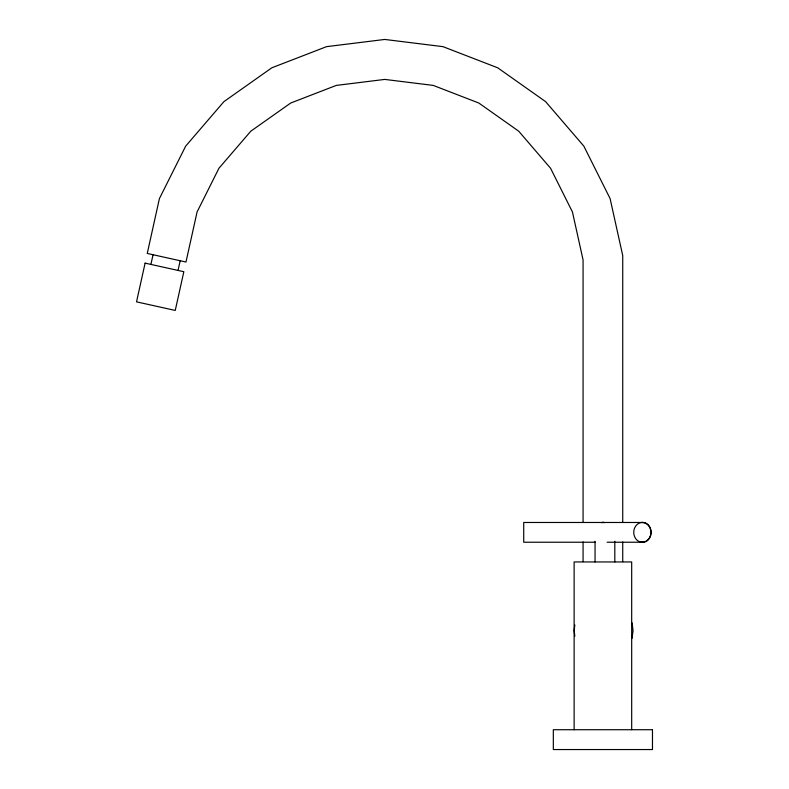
<?xml version="1.0" encoding="UTF-8"?>
<svg xmlns="http://www.w3.org/2000/svg" width="789" height="789" viewBox="0 0 789 789"><rect width="100%" height="100%" fill="white"/><g stroke="black" fill="none" stroke-linecap="round" stroke-linejoin="round"><path stroke-width="1.18" d="M595.054 561.946L595.054 541.244M614.809 561.946L614.809 541.244M574.836 624.987L574.126 630.569L574.836 636.141M632.038 638.37L633.044 630.569L632.038 622.758M150.906 264.414L153.056 254.739M178.038 270.43L180.178 260.745M643.065 522.476A9.912 8.59 -90 0 0 634.543 536.55A9.912 8.59 -90 0 0 649.367 538.029A9.912 8.59 -90 0 0 643.065 522.476L523.718 522.476L523.718 542.23L595.064 542.23M607.135 542.23L643.301 542.23M631.683 729.717L631.683 561.946L574.126 561.946L574.126 729.717M622.728 522.338L622.728 255.567L610.094 198.572L583.84 146.123L545.603 101.633L497.691 67.795L442.974 46.65L384.756 39.45L326.547 46.65L271.83 67.795L223.918 101.633L185.681 146.123L159.417 198.572L147.257 253.447L185.977 262.037L197.082 211.945L218.947 168.254L250.794 131.201L290.707 103.024L336.272 85.409L384.756 79.413L433.25 85.409L478.815 103.024L518.718 131.201L550.564 168.254L572.439 211.945L583.071 259.916L583.071 522.21M622.728 542.004L622.728 561.679M602.451 522.594L602.451 522.476A9.912 8.59 -90 0 1 604.699 522.594M583.071 541.915L583.071 561.62M641.822 522.476A9.912 8.59 -90 0 1 651.142 532.802A9.912 8.59 -90 0 1 641.062 542.122M601.455 522.594A9.912 8.59 -90 0 1 603.703 522.476M145.107 263.132L136.527 301.852L175.247 310.432L183.837 271.712L145.107 263.132M652.473 729.717L553.326 729.717L553.326 749.55L652.473 749.55L652.473 729.717"/></g></svg>
